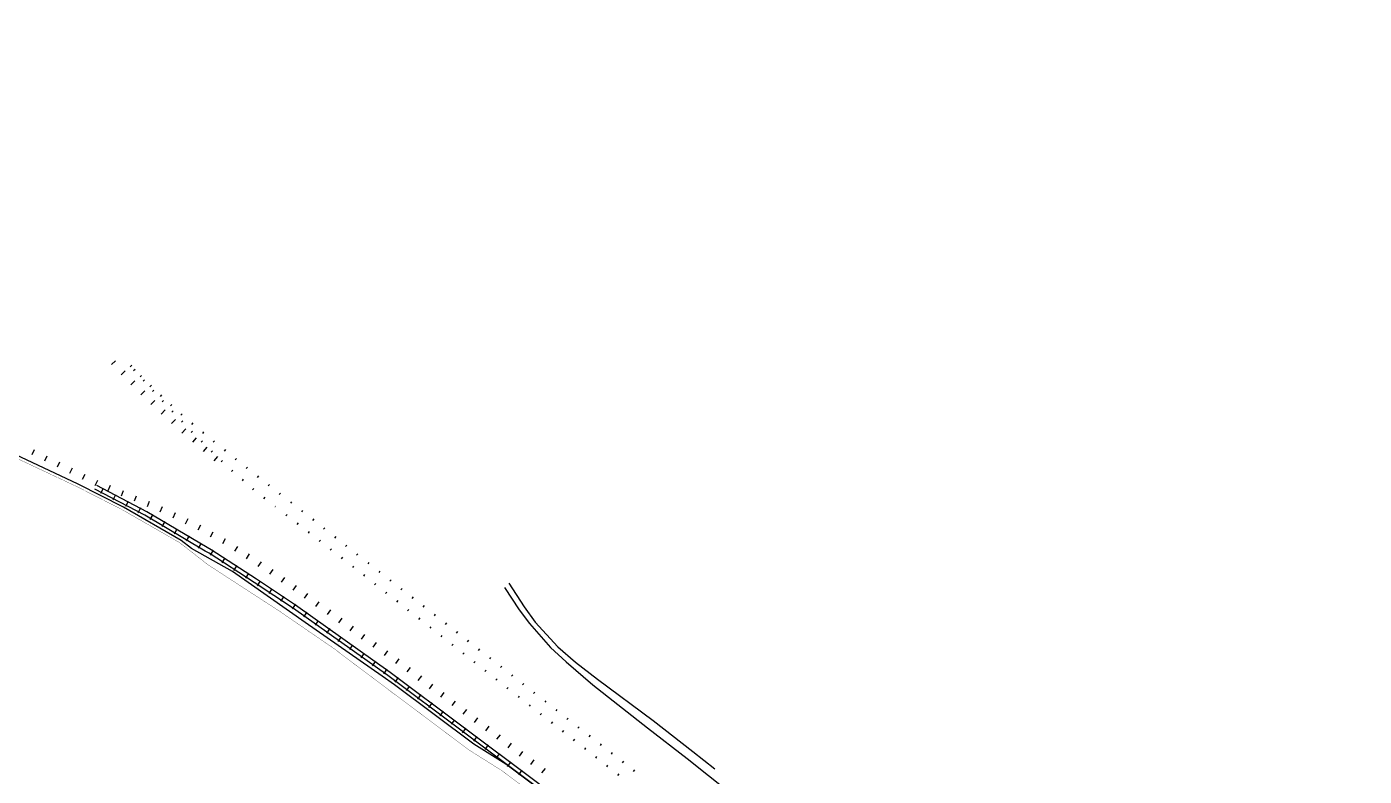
# Model space of a CAD drawing. Header units: metres. Extents: x 375792 to 378704, y 2469502 to 2471712.
# Drawn here: x 377455.4 to 377931.8, y 2471210.2 to 2471477 of the extents above; entities that cross this region are included whole.
import ezdxf

# ---------------------------------------------------------------- set-up
doc = ezdxf.new("R2010")
doc.units = ezdxf.units.M
doc.header["$MEASUREMENT"] = 0
doc.layers.add('DLSS', color=1, linetype='Continuous')

msp = doc.modelspace()

# ---------------------------------------------------------------- linework, layer by layer
at = {"layer": 'DLSS', "linetype": 'Continuous', "flags": 128}
for points, elevation in [([(377637.02, 2471202.93, 0.1, 0.1, 0), (377624.7, 2471212.1, 0.1, 0.1, 0), (377613.25, 2471219.29, 0.1, 0.1, 0), (377585.02, 2471240.37, 0.1, 0.1, 0), (377564.85, 2471255.59, 0.1, 0.1, 0), (377545.23, 2471269.05, 0.1, 0.1, 0), (377520, 2471285.42, 0.1, 0.1, 0), (377509.87, 2471293.33, 0.1, 0.1, 0), (377489.44, 2471305.04, 0.1, 0.1, 0), (377473.33, 2471313.24, 0.1, 0.1, 0), (377448.83, 2471324.77, 0.1, 0.1, 0), (377429.96, 2471334.11, 0.1, 0.1, 0), (377388.69, 2471354.98, 0.1, 0.1, 0), (377342.8, 2471377.01, 0.1, 0.1, 0), (377282.29, 2471406.18, 0.1, 0.1, 0), (377255.15, 2471421.25, 0.1, 0.1, 0), (377212.2, 2471446.61, 0.1, 0.1, 0), (377173.1, 2471476.22, 0.1, 0.1, 0)], 9.95), ([(377544.15, 2471306.46, 0.2, 0.2, 0), (377543.72, 2471305.91, 0.2, 0.2, 0)], 11.13)]:
    msp.add_lwpolyline(points, format="xyseb", dxfattribs=dict(at, elevation=elevation))
at = {"layer": 'DLSS', "linetype": 'Continuous'}
msp.add_lwpolyline([(377638.42, 2471205.23), (377626.07, 2471214.43), (377614.61, 2471221.62), (377586.41, 2471242.68), (377582.02, 2471245.83), (377554.52, 2471264.9), (377528.63, 2471283.03), (377514.07, 2471291.3), (377510.42, 2471294.15), (377489.91, 2471305.91), (377473.76, 2471314.12), (377449.25, 2471325.65), (377430.39, 2471334.99), (377389.13, 2471355.86), (377343.22, 2471377.9), (377282.74, 2471407.05), (377255.63, 2471422.1), (377212.75, 2471447.43), (377173.69, 2471477.01)], dxfattribs=at)
at = {"layer": 'DLSS', "linetype": 'Continuous', "flags": 128}
for points in [[(377487.07, 2471358.11), (377485.58, 2471356.73)], [(377490.47, 2471354.45), (377488.98, 2471353.06)], [(377493.92, 2471350.93), (377492.48, 2471349.48)], [(377497.47, 2471347.4), (377496.03, 2471345.96)], [(377501.04, 2471343.99), (377499.65, 2471342.5)], [(377504.7, 2471340.58), (377503.31, 2471339.09)], [(377508.36, 2471337.18), (377506.98, 2471335.69)], [(377512.01, 2471333.86), (377510.68, 2471332.32)], [(377515.8, 2471330.59), (377514.47, 2471329.05)], [(377458.1, 2471326.37), (377457.2, 2471324.54)], [(377519.58, 2471327.32), (377518.25, 2471325.78)], [(377462.58, 2471324.16), (377461.68, 2471322.34)], [(377467.07, 2471321.98), (377466.18, 2471320.15)], [(377523.37, 2471324.05), (377522.04, 2471322.51)], [(377471.57, 2471319.8), (377470.68, 2471317.97)], [(377476.07, 2471317.62), (377475.18, 2471315.79)], [(377480.57, 2471315.44), (377479.68, 2471313.61)], [(377931.01, 2470977.66), (377891.4, 2471008.69), (377865.13, 2471028.8), (377802.67, 2471077.6), (377767.19, 2471105.23), (377750.96, 2471118.08), (377710.16, 2471149.95), (377698.65, 2471158.9), (377673.58, 2471178.35), (377636.02, 2471207.05), (377583.99, 2471245.99), (377550.37, 2471269.9), (377536.43, 2471279.1), (377520.34, 2471289.58), (377518.99, 2471290.31), (377497.49, 2471303.08), (377479.69, 2471312.35)], [(377931.78, 2470978.88), (377892.28, 2471009.83), (377866.01, 2471029.93), (377803.55, 2471078.73), (377768.08, 2471106.36), (377751.85, 2471119.21), (377711.04, 2471151.09), (377699.53, 2471160.03), (377674.46, 2471179.49), (377636.88, 2471208.2), (377584.84, 2471247.15), (377551.18, 2471271.08), (377537.22, 2471280.3), (377521.08, 2471290.81), (377519.7, 2471291.56), (377498.19, 2471304.34), (377480.35, 2471313.62)], [(377481.79, 2471310.91), (377482.73, 2471312.72)], [(377485.08, 2471313.63), (377484.34, 2471311.73)], [(377489.74, 2471311.81), (377489, 2471309.91)], [(377486.23, 2471308.6), (377487.17, 2471310.41)], [(377490.66, 2471306.3), (377491.6, 2471308.1)], [(377494.41, 2471309.92), (377493.63, 2471308.04)], [(377499.03, 2471308), (377498.25, 2471306.13)], [(377503.64, 2471306.09), (377502.86, 2471304.21)], [(377495.1, 2471303.99), (377496.04, 2471305.79)], [(377499.38, 2471301.61), (377500.42, 2471303.36)], [(377508.27, 2471303.93), (377507.38, 2471302.1)], [(377512.76, 2471301.75), (377511.88, 2471299.92)], [(377503.68, 2471299.06), (377504.72, 2471300.81)], [(377507.98, 2471296.5), (377509.02, 2471298.25)], [(377517.33, 2471299.51), (377516.35, 2471297.72)], [(377521.71, 2471297.11), (377520.74, 2471295.33)], [(377512.28, 2471293.95), (377513.32, 2471295.7)], [(377516.58, 2471291.4), (377517.62, 2471293.15)], [(377526.1, 2471294.71), (377525.13, 2471292.93)], [(377530.44, 2471291.99), (377529.34, 2471290.28)], [(377520.83, 2471288.9), (377521.94, 2471290.61)], [(377525.02, 2471286.17), (377526.13, 2471287.88)], [(377534.65, 2471289.3), (377533.56, 2471287.59)], [(377529.21, 2471283.44), (377530.32, 2471285.15)], [(377533.4, 2471280.71), (377534.51, 2471282.42)], [(377538.88, 2471286.55), (377537.74, 2471284.87)], [(377543.02, 2471283.76), (377541.89, 2471282.07)], [(377537.57, 2471277.98), (377538.69, 2471279.68)], [(377547.17, 2471280.96), (377546.03, 2471279.27)], [(377551.34, 2471278.12), (377550.15, 2471276.46)], [(377541.75, 2471275.23), (377542.87, 2471276.93)], [(377545.92, 2471272.48), (377547.04, 2471274.17)], [(377555.4, 2471275.21), (377554.22, 2471273.55)], [(377550.09, 2471269.72), (377551.21, 2471271.42)], [(377554.12, 2471266.86), (377555.3, 2471268.52)], [(377559.47, 2471272.3), (377558.29, 2471270.65)], [(377563.54, 2471269.39), (377562.36, 2471267.74)], [(377558.2, 2471263.96), (377559.37, 2471265.62)], [(377567.61, 2471266.48), (377566.42, 2471264.83)], [(377571.67, 2471263.58), (377570.49, 2471261.92)], [(377562.27, 2471261.07), (377563.45, 2471262.73)], [(377566.34, 2471258.17), (377567.52, 2471259.83)], [(377575.74, 2471260.67), (377574.56, 2471259.01)], [(377570.42, 2471255.27), (377571.6, 2471256.93)], [(377574.49, 2471252.37), (377575.67, 2471254.03)], [(377579.81, 2471257.76), (377578.63, 2471256.11)], [(377583.88, 2471254.85), (377582.69, 2471253.2)], [(377578.57, 2471249.48), (377579.75, 2471251.14)], [(377587.96, 2471251.9), (377586.74, 2471250.28)], [(377591.96, 2471248.91), (377590.74, 2471247.28)], [(377582.64, 2471246.58), (377583.82, 2471248.24)], [(377586.63, 2471243.64), (377587.85, 2471245.27)], [(377595.97, 2471245.91), (377594.75, 2471244.28)], [(377590.64, 2471240.64), (377591.86, 2471242.27)], [(377599.97, 2471242.92), (377598.75, 2471241.29)], [(377603.97, 2471239.92), (377602.75, 2471238.29)], [(377594.64, 2471237.65), (377595.86, 2471239.27)], [(377598.64, 2471234.65), (377599.86, 2471236.28)], [(377607.98, 2471236.92), (377606.76, 2471235.3)], [(377602.65, 2471231.65), (377603.87, 2471233.28)], [(377606.65, 2471228.66), (377607.87, 2471230.29)], [(377611.98, 2471233.93), (377610.76, 2471232.3)], [(377615.98, 2471230.93), (377614.76, 2471229.3)], [(377610.65, 2471225.66), (377611.87, 2471227.29)], [(377619.99, 2471227.94), (377618.77, 2471226.31)], [(377614.66, 2471222.67), (377615.87, 2471224.29)], [(377618.66, 2471219.67), (377619.88, 2471221.3)], [(377623.99, 2471224.94), (377622.77, 2471223.31)], [(377627.99, 2471221.94), (377626.77, 2471220.32)], [(377622.66, 2471216.67), (377623.88, 2471218.3)], [(377631.99, 2471218.95), (377630.78, 2471217.32)], [(377636, 2471215.95), (377634.78, 2471214.32)], [(377626.66, 2471213.68), (377627.88, 2471215.31)], [(377630.67, 2471210.68), (377631.89, 2471212.31)], [(377640.01, 2471212.94), (377638.77, 2471211.32)]]:
    msp.add_lwpolyline(points, dxfattribs=at)
for points, elevation in [([(377492.78, 2471356.46), (377492.27, 2471355.98)], 11.36), ([(377493.99, 2471354.99), (377493.47, 2471354.52)], 11.26), ([(377496.24, 2471352.87), (377495.74, 2471352.38)], 11.13), ([(377497.34, 2471351.28), (377496.82, 2471350.81)], 11.13), ([(377499.78, 2471349.36), (377499.29, 2471348.86)], 11.12), ([(377500.7, 2471347.59), (377500.19, 2471347.11)], 11.13), ([(377503.39, 2471345.92), (377502.92, 2471345.41)], 11.12), ([(377504.13, 2471343.95), (377503.62, 2471343.47)], 11.12), ([(377507.06, 2471342.53), (377506.59, 2471342.01)], 11.12), ([(377507.55, 2471340.3), (377507.04, 2471339.82)], 11.12), ([(377510.79, 2471339.23), (377510.34, 2471338.69)], 11.11), ([(377510.99, 2471336.68), (377510.48, 2471336.2)], 11.16), ([(377514.58, 2471335.97), (377514.13, 2471335.44)], 11.11), ([(377514.45, 2471333.07), (377513.94, 2471332.59)], 11.25), ([(377518.4, 2471332.76), (377517.96, 2471332.22)], 11.14), ([(377517.99, 2471329.56), (377517.5, 2471329.07)], 11.33), ([(377521.56, 2471326.06), (377521.07, 2471325.56)], 11.41), ([(377522.27, 2471329.59), (377521.83, 2471329.05)], 11.21), ([(377526.15, 2471326.44), (377525.71, 2471325.89)], 11.5), ([(377525.13, 2471322.57), (377524.65, 2471322.07)], 11.12), ([(377530.06, 2471323.33), (377529.62, 2471322.78)], 11.54), ([(377528.78, 2471319.19), (377528.32, 2471318.67)], 11.08), ([(377532.53, 2471315.89), (377532.07, 2471315.37)], 11.07), ([(377533.98, 2471320.23), (377533.54, 2471319.68)], 11.21), ([(377537.9, 2471317.13), (377537.47, 2471316.58)], 11.14), ([(377536.32, 2471312.63), (377535.86, 2471312.1)], 11.08), ([(377541.84, 2471314.05), (377541.4, 2471313.5)], 11.06), ([(377545.78, 2471310.97), (377545.35, 2471310.42)], 11.04), ([(377540.2, 2471309.53), (377539.77, 2471308.98)], 11.1), ([(377549.73, 2471307.91), (377549.3, 2471307.35)], 11.05), ([(377548.1, 2471303.4), (377547.68, 2471302.85)], 11.15), ([(377553.67, 2471304.83), (377553.24, 2471304.28)], 11.05), ([(377557.61, 2471301.75), (377557.18, 2471301.2)], 11.05), ([(377552.06, 2471300.35), (377551.63, 2471299.79)], 11.15), ([(377556.02, 2471297.3), (377555.59, 2471296.74)], 11.16), ([(377561.52, 2471298.63), (377561.09, 2471298.08)], 11.06), ([(377559.98, 2471294.24), (377559.55, 2471293.69)], 11.17), ([(377565.44, 2471295.53), (377565.01, 2471294.98)], 11.06), ([(377569.39, 2471292.47), (377568.96, 2471291.92)], 11.07), ([(377563.94, 2471291.18), (377563.51, 2471290.63)], 11.17), ([(377567.87, 2471288.1), (377567.44, 2471287.54)], 11.18), ([(377573.34, 2471289.39), (377572.9, 2471288.84)], 11.08), ([(377571.81, 2471285.01), (377571.38, 2471284.46)], 11.19), ([(377577.26, 2471286.29), (377576.83, 2471285.74)], 11.09), ([(377581.19, 2471283.21), (377580.76, 2471282.66)], 11.1), ([(377575.74, 2471281.93), (377575.31, 2471281.37)], 11.2), ([(377579.68, 2471278.84), (377579.25, 2471278.29)], 11.21), ([(377585.14, 2471280.14), (377584.71, 2471279.59)], 11.12), ([(377625.62, 2471277.41), (377630.81, 2471269.38), (377634.44, 2471264.54), (377641.9, 2471255.95), (377647.55, 2471250.94), (377657.05, 2471242.65), (377676.52, 2471227.41), (377690.62, 2471216.46), (377713.41, 2471198.32), (377729.19, 2471185.58), (377782.41, 2471143.74), (377835.64, 2471101.14), (377878.47, 2471068.34), (377887.37, 2471061.09), (377888.31, 2471059.63), (377887.34, 2471056.81), (377887.04, 2471056.03)], 9.97), ([(377627.05, 2471278.91), (377632.52, 2471270.49), (377636.47, 2471264.96), (377644.6, 2471256.22), (377650.9, 2471250.8), (377658.71, 2471244.66), (377678.51, 2471229.95), (377692.61, 2471218.99), (377700.46, 2471212.74)], 9.97), ([(377583.61, 2471275.75), (377583.18, 2471275.2)], 11.21), ([(377587.55, 2471272.67), (377587.11, 2471272.12)], 11.22), ([(377589.08, 2471277.06), (377588.65, 2471276.51)], 11.14), ([(377593.02, 2471273.99), (377592.59, 2471273.44)], 11.16), ([(377591.48, 2471269.58), (377591.05, 2471269.03)], 11.23), ([(377596.97, 2471270.91), (377596.53, 2471270.36)], 11.18), ([(377595.41, 2471266.5), (377594.98, 2471265.94)], 11.24), ([(377599.35, 2471263.41), (377598.92, 2471262.86)], 11.25), ([(377600.9, 2471267.82), (377600.47, 2471267.27)], 11.2), ([(377604.85, 2471264.76), (377604.42, 2471264.21)], 11.22), ([(377603.28, 2471260.32), (377602.85, 2471259.77)], 11.26), ([(377608.79, 2471261.69), (377608.36, 2471261.14)], 11.24), ([(377612.73, 2471258.61), (377612.3, 2471258.06)], 11.26), ([(377607.22, 2471257.24), (377606.78, 2471256.69)], 11.28), ([(377611.15, 2471254.15), (377610.72, 2471253.6)], 11.3), ([(377616.66, 2471255.52), (377616.23, 2471254.97)], 11.29), ([(377615.08, 2471251.06), (377614.65, 2471250.51)], 11.32), ([(377620.62, 2471252.47), (377620.19, 2471251.91)], 11.62), ([(377624.57, 2471249.4), (377624.14, 2471248.85)], 11.95), ([(377619.01, 2471247.97), (377618.58, 2471247.42)], 11.34), ([(377622.94, 2471244.88), (377622.51, 2471244.33)], 11.47), ([(377628.51, 2471246.32), (377628.08, 2471245.77)], 11.07), ([(377626.87, 2471241.79), (377626.44, 2471241.24)], 11.8), ([(377632.44, 2471243.23), (377632.01, 2471242.68)], 11.11), ([(377636.38, 2471240.14), (377635.94, 2471239.59)], 11.15), ([(377630.81, 2471238.71), (377630.38, 2471238.16)], 11.06), ([(377634.75, 2471235.63), (377634.32, 2471235.08)], 11.1), ([(377640.31, 2471237.06), (377639.88, 2471236.51)], 11.2), ([(377638.69, 2471232.55), (377638.26, 2471232)], 11.14), ([(377644.25, 2471233.97), (377643.81, 2471233.42)], 11.24), ([(377648.18, 2471230.88), (377647.75, 2471230.33)], 11.28), ([(377642.63, 2471229.47), (377642.2, 2471228.92)], 11.19), ([(377646.57, 2471226.4), (377646.14, 2471225.84)], 11.23), ([(377652.11, 2471227.8), (377651.68, 2471227.25)], 11.32), ([(377650.51, 2471223.31), (377650.07, 2471222.76)], 11.27), ([(377656.06, 2471224.74), (377655.63, 2471224.18)], 11.37), ([(377660.01, 2471221.67), (377659.58, 2471221.12)], 11.41), ([(377654.44, 2471220.22), (377654.01, 2471219.67)], 11.31), ([(377658.37, 2471217.13), (377657.94, 2471216.58)], 11.36), ([(377663.95, 2471218.59), (377663.52, 2471218.04)], 11.45), ([(377667.89, 2471215.5), (377667.45, 2471214.95)], 11.49), ([(377662.3, 2471214.05), (377661.87, 2471213.5)], 11.4), ([(377666.24, 2471210.96), (377665.81, 2471210.41)], 11.44), ([(377671.82, 2471212.42), (377671.39, 2471211.86)], 11.54)]:
    msp.add_lwpolyline(points, dxfattribs=dict(at, elevation=elevation))

doc.saveas('drawing.dxf')
